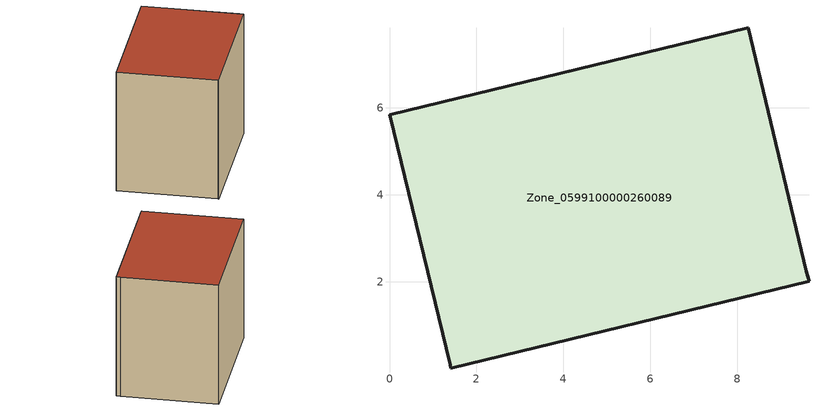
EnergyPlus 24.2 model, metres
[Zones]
Zone_0599100000260089
 floor ground (C_G): 8.26,7.85 9.6,2.24 9.65,2.01 1.41,0 1.4,0.09 0,5.84 z0
 wall outside (C_F): 9.6,2.24 8.26,7.85 0,5.84 1.4,0.09 1.41,0 9.65,2.01 9.6,2.24 z0:7.67
 roof outside (C_R): 1.41,0 9.65,2.01 9.6,2.24 8.26,7.85 0,5.84 1.4,0.09 z7.67
[BUILDING]
Pand.0599100000260089: North Axis=0; Terrain=City; Loads Convergence Tolerance Value=0.04; Temperature Convergence Tolerance Value=0.4; Solar Distribution=FullExterior; Maximum Number of Warmup Days=25; Minimum Number of Warmup Days=1
[Site:Location]
Rotterdam.The.Hague.AP_ZH_NLD Design_Conditions: Latitude=51.96; Longitude=4.45; Time Zone=1; Elevation=-4.5
[SITE:GROUNDTEMPERATURE:BUILDINGSURFACE]
18, 18, 18, 18, 18, 18, 18, 18, 18, 18, 18, 18
[MATERIAL] Thermal Absorptance=0.9; Solar Absorptance=0.7; Visible Absorptance=0.7
Name | Roughness | Thickness | Conductivity | Density | Specific Heat
G.TI.1965-1974 | MediumSmooth | 0.15 | 0.882353 | 540 | 1210
F.TI.1965-1974 | Rough | 0.3 | 0.697674 | 1920 | 840
R.TI.1965-1974 | MediumRough | 0.2 | 0.232558 | 1500 | 1000
[CONSTRUCTION]
C_G: G.TI.1965-1974
C_F: F.TI.1965-1974
C_R: R.TI.1965-1974
[ZONE]
Zone_0599100000260089: Type=1; Multiplier=1; Ceiling Height=Autocalculate; Volume=Autocalculate; Floor Area=autocalculate; Part of Total Floor Area=Yes
[ZONEINFILTRATION:DESIGNFLOWRATE]
Infil_Zone_0599100000260089: Zone or ZoneList or Space or SpaceList=Zone_0599100000260089; Schedule=AlwaysOn; Design Flow Rate Calculation Method=Flow/Area; Flow Rate per Floor Area=0.003; Constant Term Coefficient=1; Temperature Term Coefficient=0; Velocity Term Coefficient=0; Velocity Squared Term Coefficient=0
[HVACTEMPLATE:ZONE:IDEALLOADSAIRSYSTEM]
Zone_0599100000260089: Maximum Heating Supply Air Temperature=50; Minimum Cooling Supply Air Temperature=13; Maximum Heating Supply Air Humidity Ratio=0.0156; Minimum Cooling Supply Air Humidity Ratio=0.0077; Heating Limit=NoLimit; Cooling Limit=NoLimit; Dehumidification Control Type=ConstantSensibleHeatRatio; Cooling Sensible Heat Ratio=0.7; Dehumidification Setpoint=60; Humidification Control Type=None; Humidification Setpoint=30; Outdoor Air Method=None; Outdoor Air Flow Rate per Person=0.00944; Outdoor Air Flow Rate per Zone Floor Area=0; Outdoor Air Flow Rate per Zone=0; Demand Controlled Ventilation Type=None; Outdoor Air Economizer Type=NoEconomizer; Heat Recovery Type=None; Sensible Heat Recovery Effectiveness=0.7; Latent Heat Recovery Effectiveness=0.65
[ZONECONTROL:THERMOSTAT]
ThermostatControl_Zone_0599100000260089: Zone or ZoneList=Zone_0599100000260089; Control Type Schedule=DualSetpointControlType; Control 1=Thermostat_Zone_0599100000260089; Temperature Difference Between Cutout And Setpoint=0
[THERMOSTATSETPOINT:DUALSETPOINT]
Thermostat_Zone_0599100000260089: Heating Setpoint Temperature Schedule=HeatingSetpoint_Zone_0599100000260089; Cooling Setpoint Temperature Schedule=CoolingSetpoint_Zone_0599100000260089
[SCHEDULE:COMPACT]
HeatingSetpoint_Zone_0599100000260089: Through: 12/31, For: AllDays, Until: 24:00, 21
CoolingSetpoint_Zone_0599100000260089: Through: 12/31, For: AllDays, Until: 24:00, 24
DualSetpointControlType: Through: 12/31, For: AllDays, Until: 24:00, 4
AlwaysOn: Through: 12/31, For: AllDays, Until: 24:00, 1
